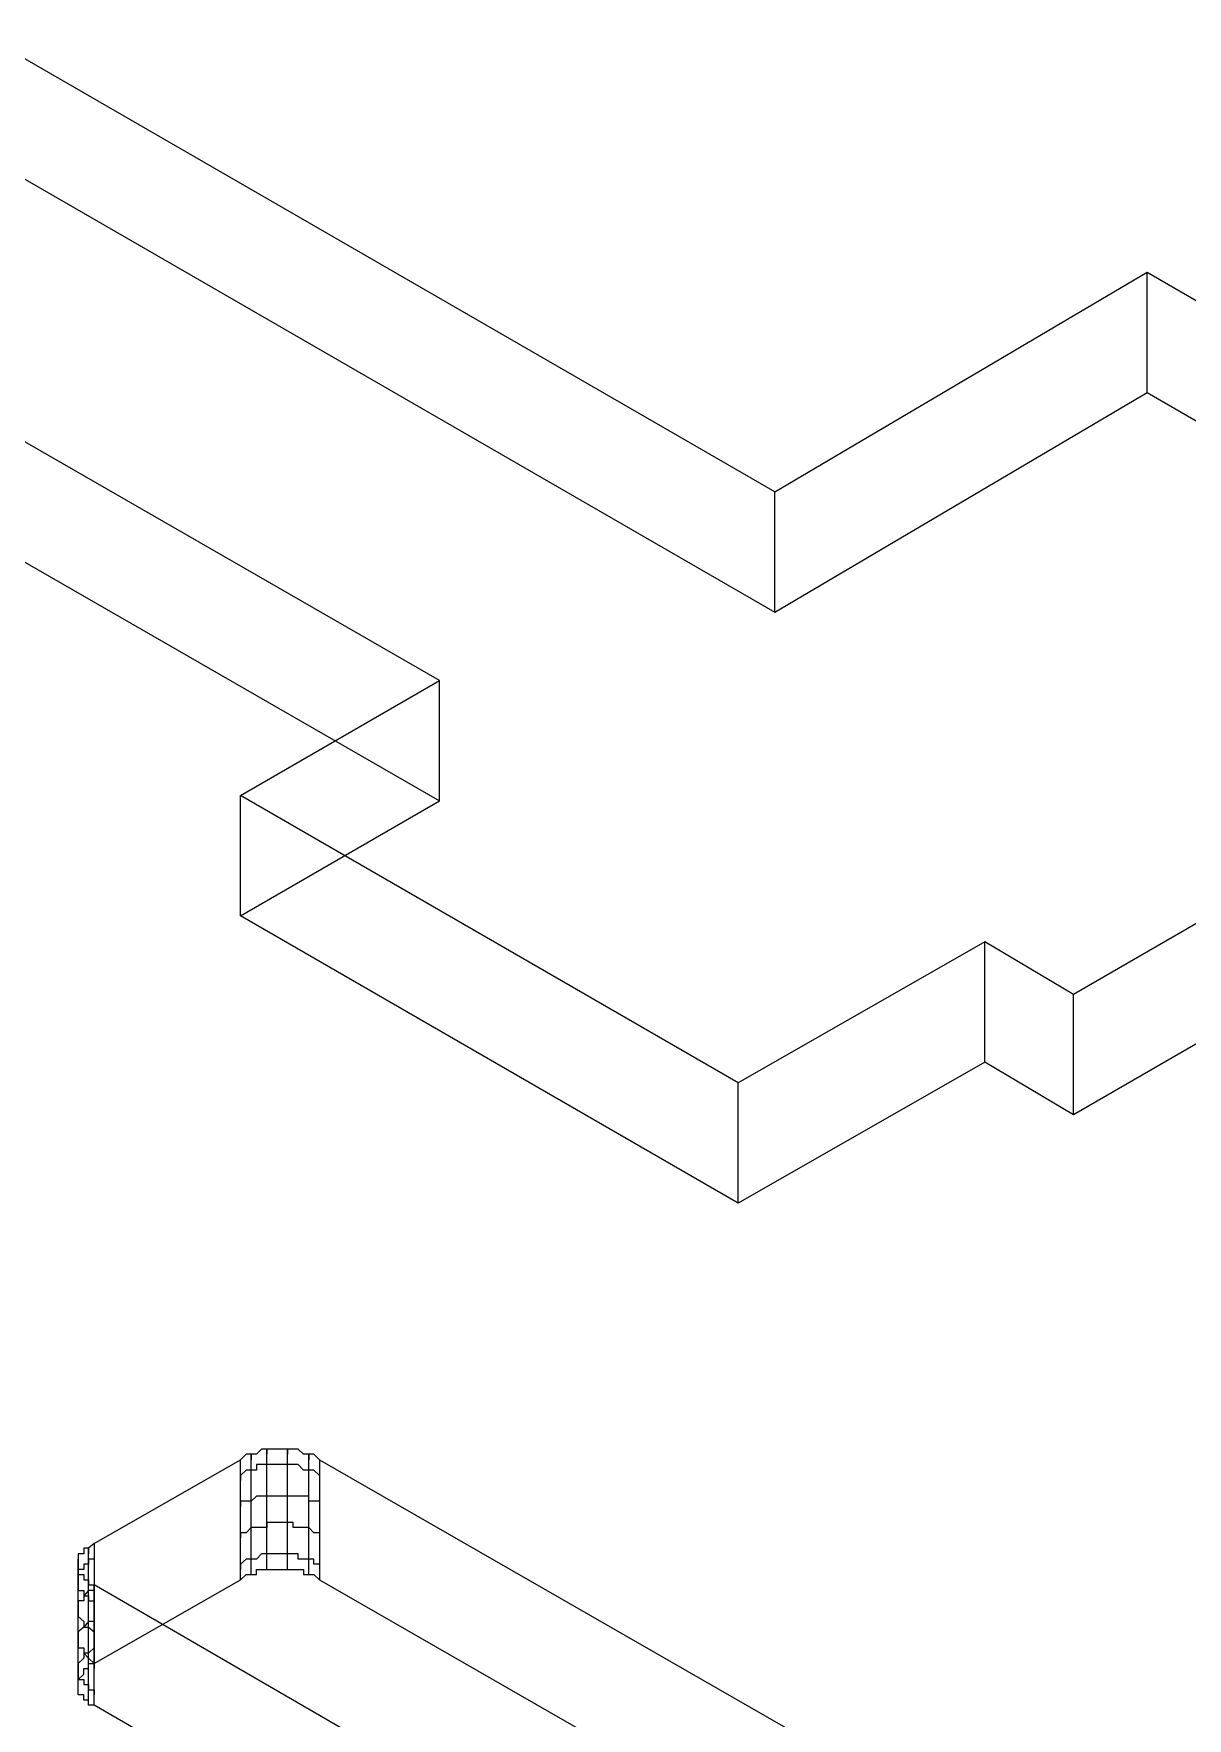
# Model space of a CAD drawing. Header units: millimetres. Extents: x 251 to 1800, y 172 to 1116.
# Drawn here: x 922 to 980.1, y 438.7 to 523.6 of the extents above; entities that cross this region are included whole.
import ezdxf

# ---------------------------------------------------------------- set-up
doc = ezdxf.new("R2010")
doc.units = ezdxf.units.MM

msp = doc.modelspace()

# ---------------------------------------------------------------- linework, layer by layer
at = {"color": 8, "lineweight": 0, "true_color": 0x808080}
for points in [[(959.303602, 500.525662), (810.963933, 586.184657)], [(959.303602, 500.525662), (810.963933, 586.184657)], [(810.963933, 580.123229), (959.303602, 494.464234), (978.066476, 505.540116), (984.92691, 501.572636), (989.665844, 504.46559), (1001.292765, 497.632708), (996.526279, 494.987721), (1003.138745, 491.020241), (981.758436, 478.649418), (986.249403, 476.004431), (974.346963, 469.143997), (969.883548, 471.788984), (957.457621, 464.680582), (932.385352, 479.172905), (942.41426, 484.958813)], [(810.963933, 580.123229), (959.303602, 494.464234)], [(942.41426, 491.020241), (794.047039, 576.431269)], [(794.047039, 570.369841), (942.41426, 484.958813)], [(959.303602, 500.525662), (978.066476, 511.601544)], [(959.303602, 500.525662), (978.066476, 511.601544)], [(978.066476, 511.601544), (984.92691, 507.634064)], [(978.066476, 505.540116), (978.066476, 511.601544)], [(978.066476, 511.601544), (984.92691, 507.634064)], [(978.066476, 505.540116), (978.066476, 511.601544)], [(959.303602, 494.464234), (978.066476, 505.540116)], [(978.066476, 505.540116), (984.92691, 501.572636)], [(959.303602, 494.464234), (959.303602, 500.525662)], [(959.303602, 494.464234), (959.303602, 500.525662)], [(932.385352, 485.234333), (942.41426, 491.020241)], [(932.385352, 485.234333), (942.41426, 491.020241)], [(942.41426, 484.958813), (942.41426, 491.020241)], [(957.457621, 470.74201), (932.385352, 485.234333)], [(957.457621, 470.74201), (932.385352, 485.234333)], [(932.385352, 479.172905), (932.385352, 485.234333)], [(932.385352, 479.172905), (932.385352, 485.234333)], [(932.385352, 479.172905), (942.41426, 484.958813)], [(986.249403, 482.065859), (974.346963, 475.205425)], [(986.249403, 482.065859), (974.346963, 475.205425)], [(957.457621, 464.680582), (932.385352, 479.172905)], [(969.883548, 477.850412), (957.457621, 470.74201)], [(969.883548, 477.850412), (957.457621, 470.74201)], [(974.346963, 475.205425), (969.883548, 477.850412)], [(974.346963, 475.205425), (969.883548, 477.850412)], [(969.883548, 471.788984), (969.883548, 477.850412)], [(969.883548, 471.788984), (969.883548, 477.850412)], [(986.249403, 476.004431), (974.346963, 469.143997)], [(974.346963, 469.143997), (974.346963, 475.205425)], [(974.346963, 469.143997), (974.346963, 475.205425)], [(969.883548, 471.788984), (957.457621, 464.680582)], [(974.346963, 469.143997), (969.883548, 471.788984)], [(957.457621, 464.680582), (957.457621, 470.74201)], [(957.457621, 464.680582), (957.457621, 470.74201)], [(925.001431, 447.543273), (932.385352, 451.75872)], [(925.001431, 447.543273), (932.385352, 451.75872)], [(936.352832, 451.75872), (936.077312, 452.03424), (935.829345, 452.03424), (935.553826, 452.03424), (935.278306, 452.282207), (935.030339, 452.282207), (934.754819, 452.282207), (934.506852, 452.282207), (934.231332, 452.282207), (933.955813, 452.282207), (933.707845, 452.282207), (933.432326, 452.282207), (933.184358, 452.03424), (932.908839, 452.03424), (932.660871, 452.03424), (932.385352, 451.75872)], [(936.352832, 451.75872), (936.077312, 452.03424), (935.829345, 452.03424), (935.553826, 452.03424), (935.278306, 452.282207), (935.030339, 452.282207), (934.754819, 452.282207), (934.506852, 452.282207), (934.231332, 452.282207), (933.955813, 452.282207), (933.707845, 452.282207), (933.432326, 452.282207), (933.184358, 452.03424), (932.908839, 452.03424), (932.660871, 452.03424), (932.385352, 451.75872)], [(932.385352, 445.697293), (932.385352, 451.75872)], [(932.385352, 445.697293), (932.385352, 451.75872)], [(932.908839, 445.972812), (932.908839, 452.03424), (932.908839, 451.75872)], [(933.707845, 446.220779), (933.707845, 452.282207), (933.707845, 452.03424)], [(934.754819, 446.220779), (934.754819, 452.282207), (934.754819, 452.03424)], [(935.829345, 445.972812), (935.829345, 452.03424), (935.829345, 451.75872)], [(936.352832, 451.75872), (988.618871, 421.727101)], [(936.352832, 451.75872), (936.352832, 445.697293)], [(936.352832, 451.75872), (988.618871, 421.727101)], [(936.352832, 451.75872), (936.352832, 445.697293)], [(936.352832, 450.959714), (936.077312, 451.235233), (935.829345, 451.235233), (935.553826, 451.235233), (935.278306, 451.510753), (935.030339, 451.510753), (934.754819, 451.510753), (934.506852, 451.510753), (934.231332, 451.510753), (933.955813, 451.510753), (933.707845, 451.510753), (933.432326, 451.510753), (933.184358, 451.510753), (933.184358, 451.235233), (932.908839, 451.235233), (932.660871, 451.235233), (932.385352, 450.959714), (932.385352, 450.711746)], [(936.352832, 449.664772), (936.077312, 449.664772), (935.829345, 449.664772), (935.829345, 449.91274), (935.553826, 449.91274), (935.278306, 449.91274), (935.030339, 449.91274), (934.754819, 449.91274), (934.506852, 449.91274), (934.231332, 449.91274), (933.955813, 449.91274), (933.707845, 449.91274), (933.432326, 449.91274), (933.184358, 449.91274), (932.908839, 449.664772), (932.660871, 449.664772), (932.385352, 449.664772), (932.385352, 449.389253)], [(936.352832, 448.06676), (936.077312, 448.06676), (935.829345, 448.342279), (935.553826, 448.342279), (935.278306, 448.342279), (935.030339, 448.342279), (935.030339, 448.590247), (934.754819, 448.590247), (934.506852, 448.590247), (934.231332, 448.590247), (933.955813, 448.590247), (933.707845, 448.590247), (933.707845, 448.342279), (933.432326, 448.342279), (933.184358, 448.342279), (932.908839, 448.342279), (932.660871, 448.06676), (932.385352, 448.06676), (932.385352, 447.818792)], [(925.001431, 447.543273), (924.725911, 447.295305), (924.477944, 447.295305), (924.477944, 447.019786), (924.202424, 447.019786), (924.202424, 446.744266), (924.202424, 446.496299), (924.202424, 446.220779), (924.202424, 445.972812), (924.477944, 445.972812), (924.477944, 445.697293), (924.725911, 445.697293), (924.725911, 445.449325), (925.001431, 445.449325)], [(925.001431, 447.543273), (924.725911, 447.295305), (924.477944, 447.295305), (924.477944, 447.019786), (924.202424, 447.019786), (924.202424, 446.744266), (924.202424, 446.496299), (924.202424, 446.220779), (924.202424, 445.972812), (924.477944, 445.972812), (924.477944, 445.697293), (924.725911, 445.697293), (924.725911, 445.449325), (925.001431, 445.449325)], [(925.001431, 447.543273), (925.001431, 441.481845)], [(925.001431, 447.543273), (925.001431, 441.481845)], [(924.202424, 440.682839), (924.202424, 446.744266), (924.202424, 446.496299)], [(925.001431, 446.744266), (924.725911, 446.744266), (924.725911, 446.496299), (924.477944, 446.496299), (924.477944, 446.220779), (924.202424, 446.220779), (924.202424, 445.972812), (924.202424, 445.697293), (924.202424, 445.449325), (924.202424, 445.173806), (924.477944, 445.173806), (924.477944, 444.898286), (924.725911, 444.898286), (924.725911, 444.650319), (925.001431, 444.650319), (925.001431, 444.374799)], [(924.725911, 441.233877), (924.725911, 447.295305), (924.725911, 447.019786)], [(936.352832, 446.496299), (936.077312, 446.496299), (936.077312, 446.744266), (935.829345, 446.744266), (935.553826, 446.744266), (935.278306, 446.744266), (935.278306, 447.019786), (935.030339, 447.019786), (934.754819, 447.019786), (934.506852, 447.019786), (934.231332, 447.019786), (933.955813, 447.019786), (933.707845, 447.019786), (933.432326, 447.019786), (933.184358, 446.744266), (932.908839, 446.744266), (932.660871, 446.744266), (932.385352, 446.496299), (932.385352, 446.220779)], [(977.267469, 409.080758), (925.001431, 439.387897), (924.725911, 439.387897), (924.725911, 439.635865), (924.477944, 439.635865), (924.477944, 439.911384), (924.202424, 439.911384), (924.202424, 440.159352), (924.202424, 440.434871), (924.202424, 440.682839), (924.477944, 440.958358), (924.477944, 441.233877), (924.725911, 441.233877), (924.725911, 441.481845), (925.001431, 441.481845), (932.385352, 445.697293), (932.660871, 445.972812), (932.908839, 445.972812), (933.184358, 445.972812), (933.184358, 446.220779), (933.432326, 446.220779), (933.707845, 446.220779), (933.955813, 446.220779), (934.231332, 446.220779), (934.506852, 446.220779), (934.754819, 446.220779), (935.030339, 446.220779), (935.278306, 446.220779), (935.553826, 446.220779), (935.553826, 445.972812), (935.829345, 445.972812), (936.077312, 445.972812), (936.352832, 445.697293), (988.618871, 415.665673)], [(924.202424, 440.159352), (924.202424, 446.220779), (924.202424, 445.972812)], [(924.725911, 439.635865), (924.725911, 445.697293), (924.725911, 445.449325)], [(925.001431, 441.481845), (932.385352, 445.697293)], [(932.385352, 445.697293), (932.660871, 445.972812), (932.908839, 445.972812), (933.184358, 445.972812), (933.184358, 446.220779), (933.432326, 446.220779), (933.707845, 446.220779), (933.955813, 446.220779), (934.231332, 446.220779), (934.506852, 446.220779), (934.754819, 446.220779), (935.030339, 446.220779), (935.278306, 446.220779), (935.553826, 446.220779), (935.553826, 445.972812), (935.829345, 445.972812), (936.077312, 445.972812), (936.352832, 445.697293)], [(936.352832, 445.697293), (988.618871, 415.665673)], [(925.001431, 445.173806), (924.725911, 445.173806), (924.477944, 444.898286), (924.477944, 444.650319), (924.202424, 444.650319), (924.202424, 444.374799), (924.202424, 444.126832), (924.202424, 443.851312), (924.477944, 443.603345), (924.477944, 443.327825), (924.725911, 443.327825), (925.001431, 443.079858), (925.001431, 442.804338)], [(977.267469, 415.142186), (925.001431, 445.449325)], [(925.001431, 439.387897), (925.001431, 445.449325)], [(977.267469, 415.142186), (925.001431, 445.449325)], [(925.001431, 439.387897), (925.001431, 445.449325)], [(925.001431, 443.851312), (925.001431, 443.603345), (924.725911, 443.603345), (924.477944, 443.327825), (924.202424, 443.079858), (924.202424, 442.804338), (924.202424, 442.528819), (924.202424, 442.280851), (924.477944, 442.280851), (924.477944, 442.005332), (924.725911, 441.757364), (925.001431, 441.481845), (925.001431, 441.233877)], [(925.001431, 442.280851), (924.725911, 442.005332), (924.477944, 442.005332), (924.477944, 441.757364), (924.202424, 441.481845), (924.202424, 441.233877), (924.202424, 440.958358), (924.202424, 440.682839), (924.477944, 440.682839), (924.477944, 440.434871), (924.725911, 440.434871), (924.725911, 440.159352), (925.001431, 440.159352), (925.001431, 439.911384)], [(925.001431, 439.387897), (924.725911, 439.387897), (924.725911, 439.635865), (924.477944, 439.635865), (924.477944, 439.911384), (924.202424, 439.911384), (924.202424, 440.159352), (924.202424, 440.434871), (924.202424, 440.682839), (924.477944, 440.958358), (924.477944, 441.233877), (924.725911, 441.233877), (924.725911, 441.481845), (925.001431, 441.481845)], [(977.267469, 409.080758), (925.001431, 439.387897)]]:
    msp.add_lwpolyline(points, dxfattribs=at)
msp.add_lwpolyline([(942.41426, 491.020241), (794.047039, 576.431269), (794.047039, 570.369841), (942.41426, 484.958813)], close=True, dxfattribs=at)

doc.saveas('drawing.dxf')
